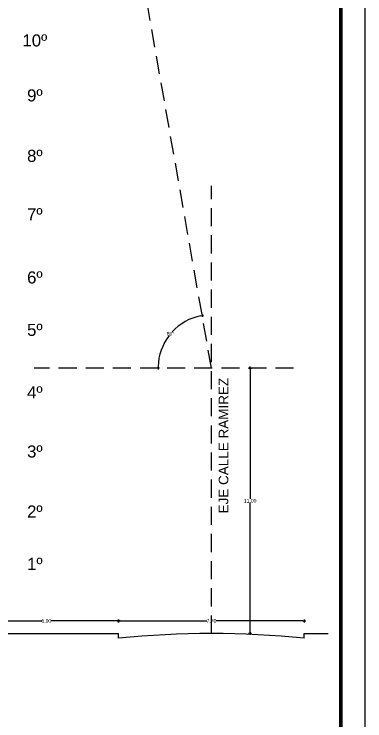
# Model space of a CAD drawing. Header units: millimetres. Extents: x 1217 to 2428, y 234 to 644.
# Drawn here: x 2263.97 to 2278.52, y 372.55 to 401.84 of the extents above; entities that cross this region are included whole.
import ezdxf

# ---------------------------------------------------------------- set-up
doc = ezdxf.new("R2010")
doc.units = ezdxf.units.MM
doc.linetypes.add('HIDDEN', pattern=[0.375, 0.25, -0.125])
doc.layers.get('0').update_dxf_attribs({"lineweight": 5})
for name, color, linetype in [('0.1', 251, 'Continuous'), ('0.2', 2, 'Continuous'), ('cortes', 30, 'Continuous'), ('Texto', 1, 'Continuous')]:
    doc.layers.add(name, color=color, linetype=linetype)
doc.styles.add('INTERARQ', font='arial.ttf')
doc.styles.get("Standard").update_dxf_attribs({"font": 'arial.ttf'})
doc.dimstyles.new('ESCALA_1-50', dxfattribs={"dimtxt": 0.15, "dimasz": 0.06, "dimexe": 0.18, "dimexo": 0.0625, "dimgap": 0, "dimtad": 0, "dimtih": 1, "dimtoh": 1, "dimzin": 0, "dimdsep": 46, "dimtxsty": 'INTERARQ', "dimblk": 'DIMTICK', "dimcen": 0, "dimse1": 1, "dimse2": 1, "dimclrd": 256, "dimclre": 1, "dimclrt": 2, "dimadec": 0, "dimazin": 0, "dimtfac": 4.5, "dimtofl": 0, "dimtmove": 2, "dimatfit": 3, "dimldrblk": 'DIMTICK', "dimfxl": 1, "dimtolj": 1, "dimtzin": 0, "dimarcsym": 0})

# ---------------------------------------------------------------- blocks, each defined once
blk = doc.blocks.new('zdfhe')
at = {"layer": 'Texto', "char_height": 0.5, "width": 0.47829, "attachment_point": 5}
for s, insert in [('10º', (2256.123, 384.958, 0)), ('9º', (2256.123, 382.68, 0)), ('8º', (2256.123, 380.176, 0)), ('7º', (2256.123, 377.759, 0)), ('6º', (2256.123, 375.137, 0)), ('5º', (2256.123, 372.964, 0)), ('4º', (2256.123, 370.375, 0)), ('3º', (2256.123, 367.925, 0)), ('2º', (2256.123, 365.44, 0)), ('1º', (2256.123, 363.272, 0))]:
    blk.add_mtext(s, dxfattribs=dict(at, insert=insert))
blk = doc.blocks.new('DIMTICK')
at = {"color": 1}
for p, q in [((-1, 0), (1, 0)), ((0, 1), (0, -1))]:
    blk.add_line(p, q, dxfattribs=at)
at = {"color": 3, "const_width": 0.141}
blk.add_lwpolyline([(0.71, 0.71), (-0.71, -0.71)], dxfattribs=at)
blk = doc.blocks.new('*D1713')
at = {"layer": '0.1', "lineweight": -2, "ltscale": 3, "transparency": 16777216}
for p, q in [((2262.368, 376.693), (2265.113, 376.693)), ((2268.248, 376.693), (2265.503, 376.693))]:
    blk.add_line(p, q, dxfattribs=at)
at = {"layer": 'Defpoints', "color": 0, "ltscale": 3, "transparency": 16777216}
for p in [(2268.308, 376.693), (2262.308, 376.171, 0), (2268.308, 376.171, 0)]:
    blk.add_point(p, dxfattribs=at)
at = {"layer": '0.1', "lineweight": -2, "ltscale": 3, "transparency": 16777216, "xscale": 0.06, "yscale": 0.06, "zscale": 0.06, "rotation": 180}
blk.add_blockref('DIMTICK', (2262.308, 376.693), dxfattribs=at)
at = {"layer": '0.1', "lineweight": -2, "ltscale": 3, "transparency": 16777216, "xscale": 0.06, "yscale": 0.06, "zscale": 0.06}
blk.add_blockref('DIMTICK', (2268.308, 376.693), dxfattribs=at)
at = {"layer": '0.1', "color": 2, "ltscale": 3, "transparency": 16777216, "insert": (2265.308, 376.693), "char_height": 0.15, "attachment_point": 5, "style": 'INTERARQ'}
blk.add_mtext('\\A1;6.00', dxfattribs=at)
blk = doc.blocks.new('*D1591')
at = {"layer": '0.1', "lineweight": -2, "ltscale": 3, "transparency": 16777216}
for p, q in [((2268.368, 376.693), (2271.964, 376.693)), ((2275.948, 376.693), (2272.352, 376.693))]:
    blk.add_line(p, q, dxfattribs=at)
at = {"layer": 'Defpoints', "color": 0, "ltscale": 3, "transparency": 16777216}
for p in [(2276.008, 376.693), (2268.308, 376.171), (2276.008, 376.171)]:
    blk.add_point(p, dxfattribs=at)
at = {"layer": '0.1', "lineweight": -2, "ltscale": 3, "transparency": 16777216, "xscale": 0.06, "yscale": 0.06, "zscale": 0.06, "rotation": 180}
blk.add_blockref('DIMTICK', (2268.308, 376.693), dxfattribs=at)
at = {"layer": '0.1', "lineweight": -2, "ltscale": 3, "transparency": 16777216, "xscale": 0.06, "yscale": 0.06, "zscale": 0.06}
blk.add_blockref('DIMTICK', (2276.008, 376.693), dxfattribs=at)
at = {"layer": '0.1', "color": 2, "ltscale": 3, "transparency": 16777216, "insert": (2272.158, 376.693), "char_height": 0.15, "attachment_point": 5, "style": 'INTERARQ'}
blk.add_mtext('\\A1;7.70', dxfattribs=at)
blk = doc.blocks.new('*D1770')
at = {"layer": '0.1', "lineweight": -2, "ltscale": 3, "transparency": 16777216}
for p, q in [((2273.762, 387.111), (2273.762, 381.748)), ((2273.762, 376.231), (2273.762, 381.594))]:
    blk.add_line(p, q, dxfattribs=at)
at = {"layer": 'Defpoints', "color": 0, "ltscale": 3, "transparency": 16777216}
for p in [(2273.862, 387.171, 0), (2272.158, 376.171, 0), (2273.762, 376.171)]:
    blk.add_point(p, dxfattribs=at)
at = {"layer": '0.1', "lineweight": -2, "ltscale": 3, "transparency": 16777216, "xscale": 0.06, "yscale": 0.06, "zscale": 0.06}
for p, rotation in [((2273.762, 387.171), 90), ((2273.762, 376.171), 270)]:
    blk.add_blockref('DIMTICK', p, dxfattribs=dict(at, rotation=rotation))
at = {"layer": '0.1', "color": 2, "ltscale": 3, "transparency": 16777216, "insert": (2273.762, 381.671), "char_height": 0.15, "attachment_point": 5, "style": 'INTERARQ'}
blk.add_mtext('\\A1;11.00', dxfattribs=at)
blk = doc.blocks.new('*D1771')
at = {"layer": '0.1', "lineweight": -2, "ltscale": 3, "transparency": 16777216}
for start, end in [(101.5525, 137.3613), (142.5403, 178.4475)]:
    blk.add_arc((2272.158, 387.171), 2.214, start, end, dxfattribs=at)
at = {"layer": 'Defpoints', "color": 0, "ltscale": 3, "transparency": 16777216}
for p in [(2263.121, 438.421, 0), (2270.836, 388.947), (2264.808, 387.171, 0), (2272.158, 387.171, 0), (2275.569, 387.171, 0)]:
    blk.add_point(p, dxfattribs=at)
at = {"layer": '0.1', "lineweight": -2, "ltscale": 3, "transparency": 16777216, "xscale": 0.06, "yscale": 0.06, "zscale": 0.06}
for p, rotation in [((2271.773, 389.352), 10.7762347188835), ((2269.943, 387.171), 269.2237652811169)]:
    blk.add_blockref('DIMTICK', p, dxfattribs=dict(at, rotation=rotation))
at = {"layer": '0.1', "color": 2, "ltscale": 3, "transparency": 16777216, "insert": (2270.462, 388.594), "char_height": 0.15, "attachment_point": 5, "style": 'INTERARQ'}
blk.add_mtext('\\A1;80°', dxfattribs=at)

msp = doc.modelspace()

# ---------------------------------------------------------------- linework, layer by layer
at = {"layer": '0.1', "ltscale": 3}
msp.add_lwpolyline([(2218.52436, 357.90321), (2218.52436, 447.90321), (2278.52436, 447.90321), (2278.52436, 357.90321), (2218.52436, 357.90321)], dxfattribs=at)
at = {"layer": '0.1', "ltscale": 3, "const_width": 0.15}
msp.add_lwpolyline([(2219.52436, 358.90321), (2219.52436, 446.90321), (2277.52436, 446.90321), (2277.52436, 358.90321)], close=True, dxfattribs=at)
at = {"layer": '0.2', "linetype": 'HIDDEN', "ltscale": 3, "elevation": 0}
for points in [[(2272.15789, 387.17099), (2263.12113, 438.42099)], [(2272.15789, 376.17099), (2272.15789, 394.72213)], [(2275.56865, 387.17099), (2264.80791, 387.17099)]]:
    msp.add_lwpolyline(points, dxfattribs=at)
at = {"layer": 'cortes', "ltscale": 3}
for p, q in [((2262.30789, 376.17099, 0), (2268.30789, 376.17099, 0)), ((2276.00789, 375.97099, 0), (2276.00789, 376.17099, 0)), ((2276.00789, 376.17099, 0), (2276.99452, 376.17099, 0))]:
    msp.add_line(p, q, dxfattribs=at)
at = {"layer": 'cortes', "ltscale": 3, "elevation": 0}
msp.add_lwpolyline([(2268.30789, 375.97099), (2268.30789, 376.17099)], dxfattribs=at)
at = {"layer": 'cortes', "ltscale": 3}
msp.add_arc((2272.15789, 339.01474, 0), 37.15625, 84.052538, 95.947462, dxfattribs=at)

# ---------------------------------------------------------------- block references
at = {"layer": '0.1'}
msp.add_blockref('zdfhe', (8.70676, 15.78562, 0), dxfattribs=at)

# ---------------------------------------------------------------- texts
at = {"layer": 'Texto', "insert": (2272.66173, 383.95613, 0), "char_height": 0.4, "width": 9.6123514, "attachment_point": 5, "rotation": 90}
msp.add_mtext('EJE CALLE RAMIREZ', dxfattribs=at)

# ---------------------------------------------------------------- dimensions: what is measured, and where the dimension line sits
at = {"layer": '0.1', "ltscale": 3}
dim = msp.add_angular_dim_2l(base=(2270.83552, 388.94725), line1=((2275.56865, 387.17099, 0), (2264.80791, 387.17099, 0)), line2=((2272.15789, 387.17099, 0), (2263.12113, 438.42099, 0)), dimstyle='ESCALA_1-50', dxfattribs=at)
dim.commit()
dim.dimension.update_dxf_attribs({"geometry": '*D1771', "text_midpoint": (2270.46153, 388.59441)})
dim = msp.add_linear_dim(base=(2273.76229, 376.17099), p1=(2273.86239, 387.17099, 0), p2=(2272.15789, 376.17099, 0), angle=90, dimstyle='ESCALA_1-50', dxfattribs=at)
dim.commit()
dim.dimension.update_dxf_attribs({"geometry": '*D1770', "text_midpoint": (2273.76229, 381.67099)})
for base, p1, p2, picture, middle in [((2268.30789, 376.69335, 0), (2262.30789, 376.17099, 0), (2268.30789, 376.17099, 0), '*D1713', (2265.30789, 376.69335, 0)), ((2276.00789, 376.69335, 0), (2268.30789, 376.17099, 0), (2276.00789, 376.17099, 0), '*D1591', (2272.15789, 376.69335, 0))]:
    dim = msp.add_linear_dim(base=base, p1=p1, p2=p2, dimstyle='ESCALA_1-50', dxfattribs=at)
    dim.commit()
    dim.dimension.update_dxf_attribs({"geometry": picture, "text_midpoint": middle})

doc.saveas('drawing.dxf')
